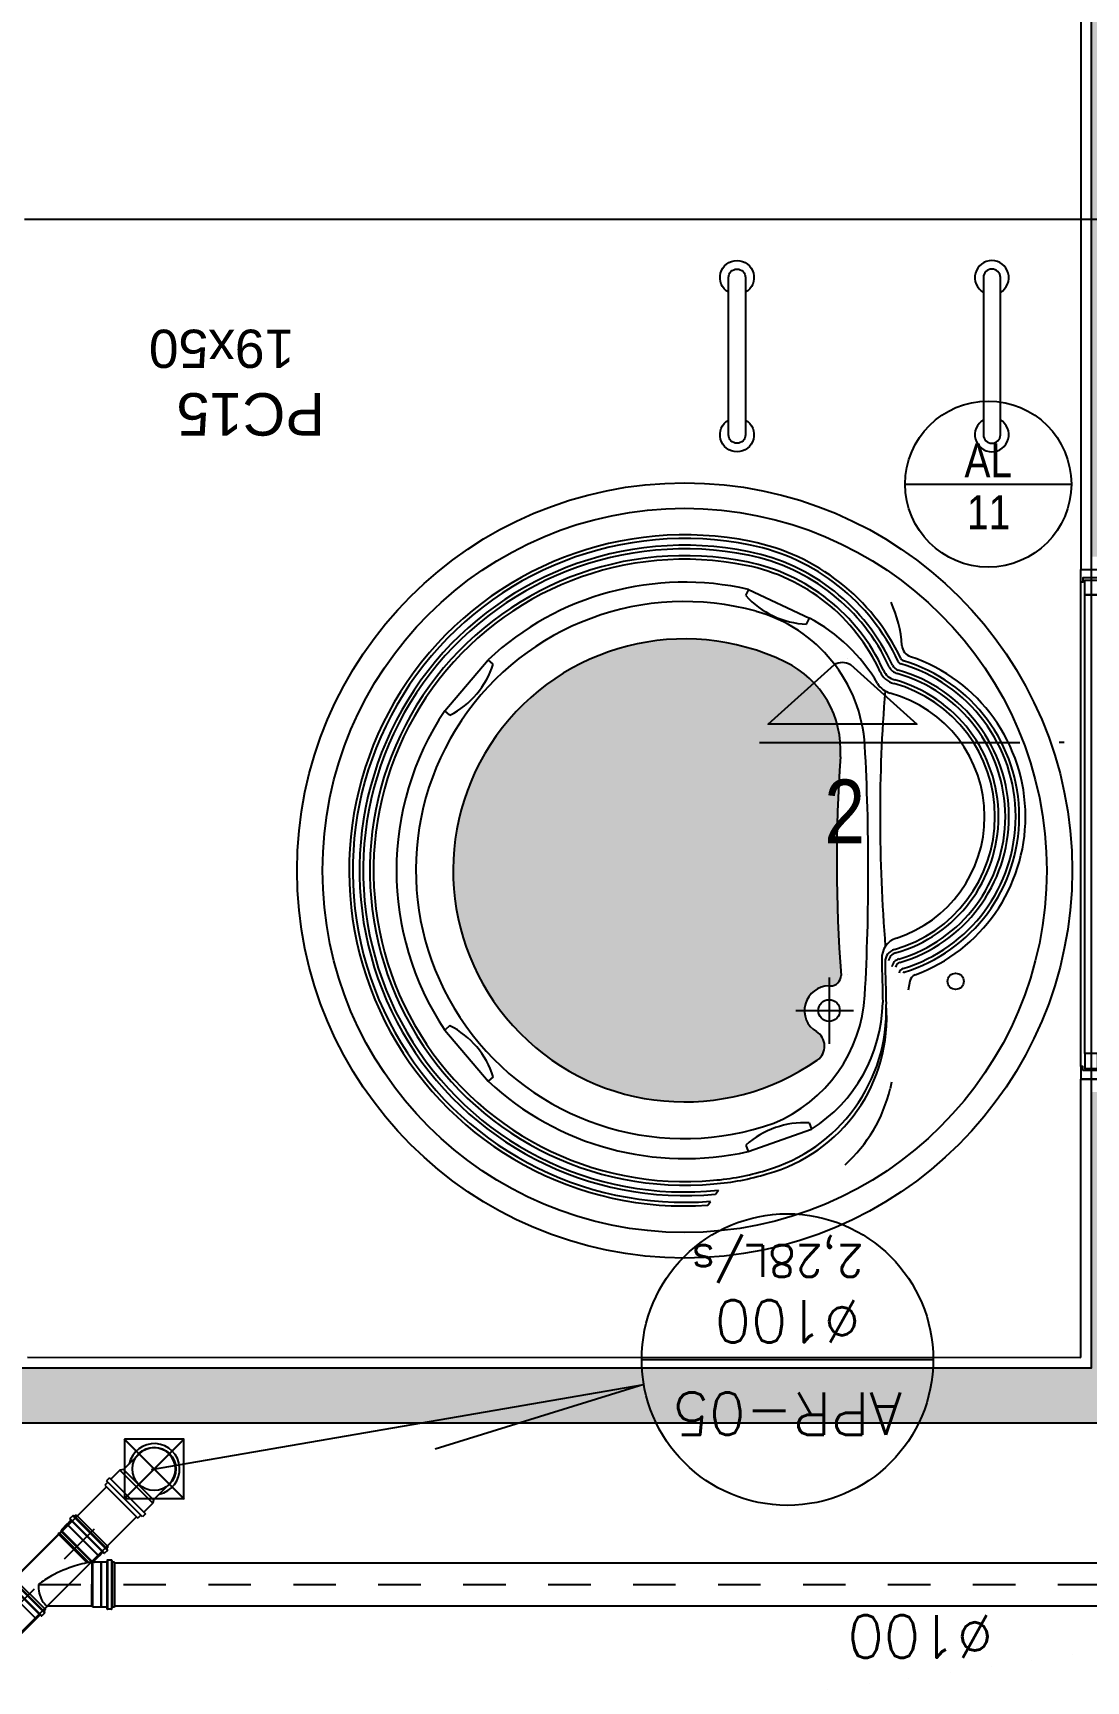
# Model space of a CAD drawing. Header units: metres. Extents: x -23 to 570, y -25 to 184.
# Drawn here: x 97.378 to 99.858, y 3.353 to 7.233 of the extents above; entities that cross this region are included whole.
import ezdxf
from ezdxf.enums import TextEntityAlignment as Align

# ---------------------------------------------------------------- set-up
doc = ezdxf.new("R2010")
doc.units = ezdxf.units.M
doc.header["$LTSCALE"] = 0.1
doc.linetypes.add('DUPLEX SUPERIOR$0$11-DUO-ATC TORRE A$0$DASHDOT', pattern=[1, 0.5, -0.25, 0, -0.25])
doc.linetypes.add('DUPLEX SUPERIOR$0$DASHEDX2', pattern=[1.5, 1, -0.5])
for name, color, linetype in [('ARQ-SIM', 1, 'Continuous'), ('DUPLEX SUPERIOR$0$1', 232, 'DUPLEX SUPERIOR$0$DASHEDX2'), ('DUPLEX SUPERIOR$0$11-DUO-ATC TORRE A$0$05_GGP291EXBSSA-TIPO BL1 e BL2$0$GG-SA0001', 1, 'Continuous'), ('DUPLEX SUPERIOR$0$11-DUO-ATC TORRE A$0$05_GGP291EXBSSA-TIPO BL1 e BL2$0$GG-SA0T02', 2, 'Continuous'), ('DUPLEX SUPERIOR$0$11-DUO-ATC TORRE A$0$10', 10, 'Continuous'), ('DUPLEX SUPERIOR$0$11-DUO-ATC TORRE A$0$CONEXOES-HD', 3, 'Continuous'), ('DUPLEX SUPERIOR$0$11-DUO-ATC TORRE A$0$GG-EX0210', 10, 'DUPLEX SUPERIOR$0$11-DUO-ATC TORRE A$0$DASHDOT'), ('DUPLEX SUPERIOR$0$11-DUO-ATC TORRE A$0$GG-SA0001', 1, 'Continuous'), ('DUPLEX SUPERIOR$0$11-DUO-ATC TORRE A$0$GG-SA0002', 2, 'Continuous'), ('DUPLEX SUPERIOR$0$11-DUO-ATC TORRE A$0$GG-SA0006', 6, 'Continuous'), ('DUPLEX SUPERIOR$0$11-DUO-ATC TORRE A$0$GG-SA0T02', 2, 'Continuous'), ('DUPLEX SUPERIOR$0$12', 232, 'Continuous'), ('DUPLEX SUPERIOR$0$3', 2, 'Continuous'), ('DUPLEX SUPERIOR$0$4', 2, 'Continuous'), ('DUPLEX SUPERIOR$0$9', 232, 'Continuous'), ('DUPLEX SUPERIOR$0$ARQ-ALV ACAB', 4, 'Continuous'), ('DUPLEX SUPERIOR$0$ARQ-ALV OSSO', 5, 'Continuous'), ('DUPLEX SUPERIOR$0$ARQ-CAX @ 1', 1, 'Continuous'), ('DUPLEX SUPERIOR$0$ARQ-MOB', 7, 'Continuous'), ('DUPLEX SUPERIOR$0$PA_MOB', 1, 'Continuous')]:
    doc.layers.add(name, color=color, linetype=linetype)
doc.styles.add('Adesa', font='ARIALN.TTF')
doc.styles.add('DUPLEX SUPERIOR$0$11-DUO-ATC TORRE A$0$05_GGP291EXBSSA-TIPO BL1 e BL2$0$EA-PROJETOS-COTAS', font='romans.shx')
doc.styles.add('DUPLEX SUPERIOR$0$11-DUO-ATC TORRE A$0$09_GGP274BSSAAPTELHT1$0$GG-STYLE', font='romans.shx')
doc.styles.add('DUPLEX SUPERIOR$0$Standard', font='arial.ttf')

# ---------------------------------------------------------------- blocks, each defined once
blk = doc.blocks.new('DUPLEX SUPERIOR$0$alça')
blk.add_lwpolyline([(-0.02, 0), (-0.02, -0.37, 1), (0.02, -0.37), (0.02, 0, 1)], format="xyb", close=True)
for centre, start, end in [((0, 0), 300, 240), ((0, -0.37), 120, 60)]:
    blk.add_arc(centre, 0.04, start, end)
blk = doc.blocks.new('DUPLEX SUPERIOR$0$MOB_Jacuzzi-SPA J180 Quality')
h = blk.add_hatch()
h.set_pattern_fill('DOTS', color=251, scale=30, style=0)
h.set_pattern_definition([(4e-14, (-2e-12, 0), (0.9375, 1.875), [0, -1.875])])
h.paths.add_polyline_path([(333.01, -53.49), (278.51, -53.49), (278.51, -107.99, 0.414214)])
h.paths.add_polyline_path([(278.51, -53.49), (242.69, -53.49, -0.018763), (241.84, -80.26, 0.306451), (254.78, -102.55, 0.113107), (278.51, -107.99)])
h.paths.add_polyline_path([(333.01, -53.49, 0.414214), (278.51, 1.01), (278.51, -53.49)])
h.paths.add_polyline_path([(278.51, 1.01, 0.153802), (247.27, -8.83, 0.542604), (247.49, -15.54, -0.759815), (244.51, -26.28), (244.19, -26.28, 0.435355), (241.7, -28.96, -0.017198), (242.69, -53.49), (278.51, -53.49)])
h.paths.add_polyline_path([(766.01, -48.3), (1414.82, -48.3), (1414.82, 326.7), (766.01, 326.7)], flags=9)
for p, q in [((273.07, 25.32), (272.43, 24.42)), ((271.21, 22.71), (270.56, 21.79)), ((263.55, 12.69), (248.67, 7.44)), ((264.07, 11.19), (263.55, 12.69)), ((249.19, 5.94), (248.67, 7.44)), ((229.83, -3.64), (230.11, -2.07)), ((323.57, -4.91), (324.78, -3.88)), ((334.99, -15.91), (324.78, -3.88)), ((244.51, -28.28), (244.51, -12.7)), ((333.78, -16.94), (334.99, -15.91)), ((252.29, -20.49), (238.72, -20.49)), ((225.51, -27.38), (225.89, -25.28)), ((334.99, -91.07), (324.78, -103.1)), ((333.78, -90.04), (334.99, -91.07)), ((323.57, -102.07), (324.78, -103.1)), ((249.82, -111.46), (249.15, -112.9)), ((263.48, -119.65), (249.15, -112.9)), ((264.1, -118.18), (263.42, -119.62))]:
    blk.add_line(p, q)
for centre, radius in [((278.51, -53.49), 91.25), ((278.51, -53.49), 85.25), ((244.51, -20.49), 2.55), ((214.7, -27.38), 1.91)]:
    blk.add_circle(centre, radius)
for centre, radius, start, end in [((278.51, -53.49), 79, 258.5742, 93.9435), ((278.51, -53.49), 78.14, 258.5742, 94.4592), ((275.27, -33.11), 53.53, 93.9161, 107.5397), ((275.28, -32.91), 52.48, 93.9161, 107.5397), ((278.51, -53.49), 76.55, 258.5742, 95.4659), ((278.51, -53.49), 75.7, 258.5742, 96.0281), ((278.51, -53.49), 74.11, 258.5742, 95.3376), ((278.51, -53.49), 73.25, 258.5742, 95.3376), ((264.57, -10.41), 35.45, 132.2589, 166.3935), ((269.01, -18.84), 38.07, 105.0321, 184.7015), ((270.19, -20.52), 39.15, 105.9077, 182.1021), ((278.51, -53.49), 67.85, 46.9915, 102.7381), ((250.35, 26.38), 20.47, 266.7496, 312.0813), ((278.57, -53.57), 63.21, 254.5204, 109.445), ((268.01, -23.12), 36.17, 122.3304, 178.7867), ((270.89, -26.2), 34.89, 112.5198, 176.5713), ((278.51, -53.49), 54.5, 244.1874, 124.9748), ((343.08, 1.3), 20.47, 197.6483, 242.9799), ((249.56, -12.11), 4, 124.9748, 238.9125), ((244.51, -20.49), 5.79, 270, 58.9125), ((278.51, -53.49), 67.85, 326.3633, 33.6367), ((-757.21, -51.89), 988.73, 1.1575, 1.73454), ((-756.43, -52.29), 988.73, 1.13611, 1.73454), ((771.94, -53.49), 536.68, 176.8618, 180), ((244.19, -28.78), 2.5, 90, 180), ((237.98, -66.17), 39.72, 110.2415, 180), ((237.98, -66.17), 38.27, 106.8904, 180), ((237.98, -66.17), 37.42, 107.0233, 180), ((223.54, -27.02), 2, 290.2415, 349.6896), ((226.74, -29.25), 0.319, 282.505, 354.1628), ((226.74, -29.13), 1.29, 282.505, 354.1628), ((227.56, -30.55), 1.29, 282.505, 354.1628), ((227.56, -30.55), 2.14, 282.9471, 354.1628), ((-114.25, -55.59), 356.95, 356.0366, 4.3075), ((237.98, -66.17), 35.83, 106.4407, 180), ((237.98, -66.17), 34.98, 106.5096, 180), ((237.98, -66.17), 33.38, 105.9034, 180.0006), ((237.98, -66.17), 32.53, 105.7729, 180), ((227.11, -32.78), 5, 288.0362, 1.1361), ((228.35, -31.98), 2.14, 282.9471, 354.1628), ((228.32, -31.97), 3, 285.7729, 1.1575), ((237.98, -66.17), 30.11, 108.0362, 180), ((-137.69, -65.99), 370.2, 0, 4.7134), ((771.94, -53.49), 536.68, 180, 183.1382), ((237.98, -66.17), 39.72, 180, 251.3905), ((237.98, -66.17), 38.27, 180, 253.2999), ((237.98, -66.17), 37.42, 180, 253.8645), ((237.98, -66.17), 35.83, 180, 254.17), ((237.98, -66.17), 34.98, 180, 254.17), ((237.98, -66.17), 33.38, 180, 254.483), ((237.98, -66.17), 32.53, 180, 254.483), ((237.98, -66.17), 30.11, 180, 254.8232), ((-137.69, -65.99), 370.2, 355.3904, 360), ((264.79, -81.85), 23, 176.0366, 244.1874), ((271, -80.74), 35, 183.4862, 254.5939), ((343.08, -108.28), 20.47, 117.0201, 162.3517), ((228.79, -100.06), 5, 30.3905, 74.8232), ((227.62, -102.71), 2.15, 24.7323, 74.17), ((227.62, -102.71), 3, 24.7323, 74.17), ((227.94, -102.33), 4.15, 24.4935, 74.483), ((227.94, -102.33), 5, 24.4935, 74.483), ((272.76, -81.91), 45.11, 204.4935, 258.5742), ((272.76, -81.91), 44.26, 204.4935, 258.5742), ((268.19, -76.95), 40.68, 210.3905, 242.0884), ((224.34, -106.66), 3, 4.0181, 71.3905), ((226.69, -103.79), 1, 25.3998, 73.2999), ((227.3, -103.08), 1, 24.9661, 73.8645), ((272.76, -81.91), 50, 205.3998, 258.5742), ((272.76, -81.91), 49.15, 204.9661, 258.5742), ((272.76, -81.91), 47.55, 204.7323, 258.5742), ((272.76, -81.91), 46.7, 204.7323, 258.5742), ((278.51, -53.49), 67.85, 257.208, 313.0085), ((257.19, -104.35), 29.93, 184.0181, 204.2483), ((248.91, -131.91), 20.47, 42.1029, 87.4345)]:
    blk.add_arc(centre, radius, start, end)
at = {"layer": 'DUPLEX SUPERIOR$0$PA_MOB'}
for p, q in [((244.51, -26.28), (244.19, -26.28)), ((240.26, -29.03), (240.26, -29.03)), ((240.26, -103.31), (240.26, -103.31)), ((221.68, -125.67), (221.68, -125.67)), ((221.68, -125.67), (221.68, -125.67))]:
    blk.add_line(p, q, dxfattribs=at)
blk.add_arc((209.51, -65.99), 23, 359.9999959699278, 4.04749781486915e-06, dxfattribs=at)
blk = doc.blocks.new('DUPLEX SUPERIOR$0$layout dup sup tipo 2')
at = {"layer": 'DUPLEX SUPERIOR$0$ARQ-MOB'}
blk.add_lwpolyline([(-18.0014, -6.7949), (-15.3614, -6.7949)], dxfattribs=at)
at = {"layer": 'DUPLEX SUPERIOR$0$ARQ-MOB', "color": 251, "xscale": -0.01, "yscale": 0.01, "zscale": 0.01}
blk.add_blockref('DUPLEX SUPERIOR$0$MOB_Jacuzzi-SPA J180 Quality', (-13.6624, -4.7265), dxfattribs=at)
at = {"layer": 'DUPLEX SUPERIOR$0$ARQ-MOB', "color": 251, "rotation": 180}
blk.add_blockref('DUPLEX SUPERIOR$0$alça', (-16.3242, -6.6571), dxfattribs=at)
at = {"layer": 'DUPLEX SUPERIOR$0$ARQ-MOB', "color": 251, "xscale": -1, "rotation": 180}
blk.add_blockref('DUPLEX SUPERIOR$0$alça', (-15.7242, -6.6571), dxfattribs=at)
blk = doc.blocks.new('*U1094')
at = {"color": 0, "linetype": 'ByBlock', "ltscale": 0.5}
for points in [[(0.02, -0.045), (0.02, -0.045), (0.02, -0.045), (0.02, -0.045), (0.02, -0.045), (0.02, -0.045), (0.02, -0.045), (0.02, -0.045), (0.02, -0.045), (0.03, -0.045), (0.03, -0.05), (0, -0.05), (0, 0), (0.03, 0), (0.03, -0.005), (0.02, -0.005), (0.02, -0.045)], [(1.18, -0.045), (1.18, -0.045), (1.18, -0.045), (1.18, -0.045), (1.18, -0.045), (1.18, -0.045), (1.18, -0.045), (1.18, -0.045), (1.18, -0.045), (1.17, -0.045), (1.17, -0.05), (1.2, -0.05), (1.2, 0), (1.17, 0), (1.17, -0.005), (1.18, -0.005), (1.18, -0.045)], [(0.025, -0.01), (0.06, -0.01), (0.06, -0.04), (0.025, -0.04)], [(1.175, -0.01), (1.14, -0.01), (1.14, -0.04), (1.175, -0.04)]]:
    blk.add_lwpolyline(points, close=True, dxfattribs=at)
at = {"color": 8, "linetype": 'ByBlock', "ltscale": 0.5}
for points in [[(1.17, 0), (0.03, 0)], [(1.17, -0.05), (0.03, -0.05)]]:
    blk.add_lwpolyline(points, dxfattribs=at)
at = {"color": 7, "linetype": 'ByBlock', "ltscale": 0.5}
blk.add_lwpolyline([(1.14, -0.01), (1.14, -0.04), (0.06, -0.04), (0.06, -0.01)], close=True, dxfattribs=at)
blk = doc.blocks.new('DUPLEX SUPERIOR$0$planta duplex superior tipo 4')
at = {"layer": 'DUPLEX SUPERIOR$0$ARQ-ALV ACAB'}
blk.add_line((-2.56, -5.2563), (-0.08, -5.2564, 0), dxfattribs=at)
at = {"layer": 'DUPLEX SUPERIOR$0$ARQ-ALV OSSO'}
blk.add_line((-2.585, -5.2813), (-0.055, -5.2814, 0), dxfattribs=at)
blk = doc.blocks.new('DUPLEX SUPERIOR$0$EST-LO-012-BAR-R00')
at = {"layer": 'DUPLEX SUPERIOR$0$3'}
h = blk.add_hatch(color=8, dxfattribs=at)
h.dxf.hatch_style = 1
h.paths.add_polyline_path([(12.990166, -733.007865), (-0.004452, -733.007865), (-0.004452, -859.007865), (12.990166, -859.007865)], flags=16)
h.paths.add_polyline_path([(12.990166, -474.009684), (-0.004452, -474.009684), (-0.004452, -600.009684), (12.990166, -600.009684)], flags=16)
h.paths.add_polyline_path([(12.990166, -41.006716), (0, -41.006716), (0, -167.006716), (12.990166, -167.006716)], flags=16)
h.paths.add_polyline_path([(-77.500305, 296.001179), (-239.500305, 296.001179), (-239.500305, 282.997389), (-77.500305, 282.997389)], flags=16)
h.paths.add_polyline_path([(1027.995156, -74.001904), (1014.985014, -74.001904), (1014.985014, -183.00198), (1012.995156, -183.00198), (1012.995156, -196.001904), (1027.995156, -196.001904)], flags=17)
h.paths.add_polyline_path([(-1534.999687, -396.002061), (-1547.999687, -396.002061), (-1547.999687, -566.99002), (-1534.999687, -566.99002), (-1534.999687, -458.002855), (-1532.999904, -458.002855), (-1532.999904, -445.003037), (-1534.999687, -445.003037)], flags=17)
h.paths.add_polyline_path([(-1547.999687, -245.000884), (-1547.999687, -74.000884), (-1534.999687, -74.000884), (-1534.999687, -183.000531), (-1532.999687, -183.000531), (-1532.999687, -196.000349), (-1534.999687, -196.000349), (-1534.999687, -245.000884)])
h.paths.add_polyline_path([(1027.995404, -566.99002), (1014.995404, -566.99002), (1014.995404, -458.001482), (1012.995404, -458.001482), (1012.995404, -444.99002), (1027.995404, -444.99002)])
h.paths.add_polyline_path([(-251.979379, -937.001358), (-251.979379, -924.001358), (-232.004486, -924.000659), (-232.004486, -855.000659), (-213.004486, -855.000659), (-213.004486, -924.000659), (-0.004452, -924.001358), (-0.004452, -415.003177), (-213.011238, -415.003177), (-213.011238, -482.000175), (-232.011238, -482.000175), (-232.011238, -396.003177), (280.995777, -396.003177), (280.995777, -409.003386), (12.995548, -409.003386), (12.995548, -937.001358)])
h.paths.add_polyline_path([(-517.003335, -245.000006), (-517.003335, 296.001179), (12.994618, 296.001179), (12.994618, -232.000209), (280.995777, -232.000209), (280.995777, -245), (0, -245), (0, 0), (-249.000312, 0), (-249.000312, 12.998784), (-0.000305, 12.998784), (-0.000305, 282.997389), (-504.003335, 282.997389), (-504.003335, -245.000006)])
h.paths.add_polyline_path([(-801.000061, -408.999165), (-520.003335, -408.999165), (-520.003335, -395.999165), (-801.000061, -395.999165)], flags=17)
h.paths.add_polyline_path([(719.496112, -409.003033), (719.496112, -396.003386), (459.996043, -396.003386), (459.996043, -541.004109), (472.996043, -541.004109), (472.996043, -409.003033)], flags=17)
h.paths.add_polyline_path([(719.496112, -232.000353), (472.996043, -232.000353), (472.996043, -99.999277), (459.996043, -99.999277), (459.996043, -245), (719.496112, -245)], flags=17)
h.paths.add_polyline_path([(-993.00031, -541.004109), (-980.00031, -541.004109), (-980.00031, -396.003386), (-1239.500379, -396.003386), (-1239.500379, -409.003386), (-993.00031, -409.003386)], flags=17)
h.paths.add_polyline_path([(-993.00031, -99.999277), (-993.00031, -232), (-1239.500379, -232), (-1239.500379, -245), (-980.00031, -245), (-980.00031, -99.999277)], flags=17)
h.paths.add_polyline_path([(-801.000061, -245), (-520.003335, -245), (-520.003335, -232), (-801.000061, -232)], flags=17)
h.paths.add_polyline_path([(-517.003335, -937.002217), (-352.982201, -937.002217), (-352.982201, -924.002217), (-504.003335, -924.002217), (-504.003335, -395.999165), (-517.003335, -395.999165)])
h.paths.add_polyline_path([(574.479516, -14.002855), (593.479516, -14.002855), (593.479516, 35.997145), (574.479516, 35.997145)])
h.paths.add_polyline_path([(574.479516, -677.000531), (593.479516, -677.000531), (593.479516, -627.000531), (574.479516, -627.000531)])
h.paths.add_polyline_path([(-1113.500883, -677.000531), (-1094.500883, -677.000531), (-1094.500883, -627.000531), (-1113.500883, -627.000531)])
h.paths.add_polyline_path([(-1113.500883, -14.002855), (-1094.500883, -14.002855), (-1094.500883, 35.997145), (-1113.500883, 35.997145)])
h.paths.add_polyline_path([(265.995777, -677.000531), (284.995777, -677.000531), (284.995777, -627.000531), (265.995777, -627.000531)])
h.paths.add_polyline_path([(265.995777, -14.002855), (284.995777, -14.002855), (284.995777, 35.997145), (265.995777, 35.997145)])
h.paths.add_polyline_path([(-805.000061, -677.000531), (-786.000061, -677.000531), (-786.000061, -627.000531), (-805.000061, -627.000531)])
h.paths.add_polyline_path([(-805.000061, -14.002855), (-786.000061, -14.002855), (-786.000061, 35.997145), (-805.000061, 35.997145)])
edge = h.paths.add_edge_path()
edge.add_line((-1547.999687, -566.99002), (-1547.999687, -396.002061))
edge.add_line((-1547.999687, -396.002061), (-1534.999687, -396.002061))
edge.add_line((-1534.999687, -396.002061), (-1534.999687, -445.003037))
edge.add_line((-1534.999687, -445.003037), (-1532.999904, -445.003037))
edge.add_line((-1532.999904, -445.003037), (-1532.999904, -458.002855))
edge.add_line((-1532.999904, -458.002855), (-1534.999687, -458.002855))
edge.add_line((-1534.999687, -458.002855), (-1534.999687, -566.99002))
edge.add_line((-1534.999687, -566.99002), (-1547.999904, -566.99002))
edge.add_line((1027.989198, -196.001904), (1012.995156, -196.001904))
edge.add_line((1012.995156, -196.001904), (1012.995156, -183.00198))
edge.add_line((1012.995156, -183.00198), (1014.985014, -183.00198))
edge.add_line((1014.985014, -183.00198), (1014.985014, -74.001904))
edge.add_line((1014.985014, -74.001904), (1027.995156, -74.001904))
edge.add_line((1027.995156, -74.001904), (1027.995156, -196.001904))
h.paths.add_polyline_path([(-1.560017, -178.478832), (-1.560017, -104.425285), (-24.535801, -104.425285), (-24.535801, -178.478832)], flags=25)
at = {"layer": 'DUPLEX SUPERIOR$0$4'}
h = blk.add_hatch(color=8, dxfattribs=at)
h.dxf.hatch_style = 1
h.paths.add_polyline_path([(-1094.500883, 35.997145), (-1113.500883, 35.997145), (-1113.500883, -14.002855), (-1094.500883, -14.002855)])
h.paths.add_polyline_path([(-786.000061, 35.997145), (-805.000061, 35.997145), (-805.000061, -14.002855), (-786.000061, -14.002855)])
h.paths.add_polyline_path([(-980.00031, -99.999277), (-993.00031, -99.999277), (-993.00031, -232), (-1239.500379, -232), (-1239.500379, -245), (-980.00031, -245)])
h.paths.add_polyline_path([(-980.00031, -396.003386), (-1239.500379, -396.003386), (-1239.500379, -409.003386), (-993.00031, -409.003386), (-993.00031, -541.004109), (-980.00031, -541.004109)])
h.paths.add_polyline_path([(-1534.999687, -396.002061), (-1547.999687, -396.002061), (-1547.999687, -566.99002), (-1534.999687, -566.99002), (-1534.999687, -458.002855), (-1532.999904, -458.002855), (-1532.999904, -445.003037), (-1534.999687, -445.003037)])
h.paths.add_polyline_path([(-2548.999343, 77.001566), (-2561.999343, 77.001566), (-2561.999343, -195.998214), (-2399.510997, -195.998214), (-2399.510997, -182.998214), (-2548.999343, -182.998214)], flags=17)
h.paths.add_polyline_path([(-2548.999822, -458.004942), (-2399.510997, -458.004942), (-2399.510997, -445.004942), (-2561.999822, -445.004942), (-2561.999822, -718.004952), (-2548.999822, -718.004952)], flags=17)
h.paths.add_polyline_path([(280.995777, -409.003386), (459.996043, -409.003386), (459.996043, -396.003386), (280.995777, -396.003386)])
h.paths.add_polyline_path([(1014.995404, -718.004952), (1027.995404, -718.004952), (1027.995404, -566.99002), (1014.995404, -566.99002)])
h.paths.add_polyline_path([(865.506331, -458.001482), (1012.995404, -458.001482), (1012.995404, -444.99002), (865.506331, -444.99002)])
h.paths.add_polyline_path([(865.506331, -196.001904), (1012.995156, -196.001904), (1012.995156, -183.00198), (865.506331, -183.00198)])
h.paths.add_polyline_path([(1014.995156, -74.001904), (1027.995156, -74.001904), (1027.995156, 77.000887), (1014.995156, 77.000887)])
h.paths.add_polyline_path([(280.995777, -245), (459.996043, -245), (459.996043, -232.000209), (280.995777, -232.000209)])
h.paths.add_polyline_path([(-57.501936, -245), (0, -245), (0, -225.996934), (-57.501936, -225.996934)])
h.paths.add_polyline_path([(-980.00031, -245), (-801.000061, -245), (-801.000061, -232), (-980.00031, -232)])
h.paths.add_polyline_path([(-980.00031, -409.003177), (-801.000061, -409.003177), (-801.000061, -395.999165), (-980.00031, -395.999165)])
h.paths.add_polyline_path([(-1547.999687, -74.000884), (-1534.999687, -74.000884), (-1534.999687, 77.000932), (-1547.999687, 77.000932)])
h.paths.add_polyline_path([(-1532.999687, -196.000349), (-1385.510847, -196.000349), (-1385.510847, -183.000531), (-1532.999687, -183.000531)])
h.paths.add_polyline_path([(-1547.999904, -718.004976), (-1534.999687, -718.004976), (-1534.999687, -566.99002), (-1547.999904, -566.99002)])
h.paths.add_polyline_path([(-1532.999904, -458.002855), (-1385.510832, -458.002855), (-1385.510832, -445.003037), (-1532.999904, -445.003037)])
h.paths.add_polyline_path([(-1548.000663, -396.002061), (-2253.500545, -396.002061), (-2253.500545, -409.001685), (-2008.001965, -409.001685), (-2008.001965, -540.996579), (-1995.001777, -540.996579), (-1995.001777, -409.00183), (-1548.000663, -409.00183)])
h.paths.add_polyline_path([(1245.999783, -327.001694), (1689.007686, -327.001694), (1689.007686, -314.001694), (1245.999783, -314.001694)])
h.paths.add_polyline_path([(-249.004459, -245.001553), (-236.004459, -245.001553), (-236.004459, -0.001553), (-249.004459, -0.001553)])
h.paths.add_polyline_path([(-1548.000446, -245.001325), (-1548.000446, -232.001024), (-1995.001965, -232.001024), (-1995.001965, -100.000624), (-2008.001965, -100.000624), (-2008.001965, -232.001325), (-2253.500545, -232.001325), (-2253.500545, -245.001325)])
h.paths.add_polyline_path([(-3223.007243, -327.001694), (-2779.99934, -327.001694), (-2779.99934, -314.001694), (-3223.007243, -314.001694)])
h.paths.add_polyline_path([(1015.01125, -327.001694), (1155.51125, -327.001694), (1155.51125, -314.001694), (1015.01125, -314.001694)])
h.paths.add_polyline_path([(-2689.510807, -327.001694), (-2549.010807, -327.001694), (-2549.010807, -314.001694), (-2689.510807, -314.001694)])
h.paths.add_polyline_path([(-3223.007243, -72.001699), (-3208.007243, -72.001699), (-3208.007243, -42.001699), (-3223.007243, -42.001699)])
h.paths.add_polyline_path([(-2962.007243, -72.001699), (-2947.007243, -72.001699), (-2947.007243, -42.001699), (-2962.007243, -42.001699)])
h.paths.add_polyline_path([(1413.007686, -72.001699), (1428.007686, -72.001699), (1428.007686, -42.001699), (1413.007686, -42.001699)])
h.paths.add_polyline_path([(1674.007686, -72.001699), (1689.007686, -72.001699), (1689.007686, -42.001699), (1674.007686, -42.001699)])
h.paths.add_polyline_path([(-3223.007243, -599.001687), (-3208.007243, -599.001687), (-3208.007243, -569.001687), (-3223.007243, -569.001687)])
h.paths.add_polyline_path([(-2962.007243, -599.001687), (-2947.007243, -599.001687), (-2947.007243, -569.001687), (-2962.007243, -569.001687)])
h.paths.add_polyline_path([(1413.007686, -599.001687), (1428.007686, -599.001687), (1428.007686, -569.001687), (1413.007686, -569.001687)])
h.paths.add_polyline_path([(1674.007686, -599.001687), (1689.007686, -599.001687), (1689.007686, -569.001687), (1674.007686, -569.001687)])
edge = h.paths.add_edge_path()
edge.add_line((-2399.510997, -445.004942), (-2561.999822, -445.004942))
edge.add_line((-2561.999822, -445.004942), (-2561.999822, -718.004952))
edge.add_line((-2561.999822, -718.004952), (-2548.999822, -718.004952))
edge.add_line((-2548.999822, -718.004952), (-2548.999822, -458.004942))
edge.add_line((-2548.999822, -458.004942), (-2399.510997, -458.004942))
edge.add_line((-2399.510997, -458.004942), (-2399.510997, -445.005172))
edge.add_line((-2561.999343, 77.001566), (-2561.999343, -195.998214))
edge.add_line((-2561.999343, -195.998214), (-2399.510997, -195.998214))
edge.add_line((-2399.510997, -195.998214), (-2399.510997, -182.998214))
edge.add_line((-2399.510997, -182.998214), (-2548.999343, -182.998214))
edge.add_line((-2548.999343, -182.998214), (-2548.999343, 77.001566))
edge.add_line((-2548.999343, 77.001566), (-2561.999822, 77.001566))
h.paths.add_polyline_path([(-1109.165788, -62.830897), (-1109.165788, -3.910365), (-1132.141572, -3.910365), (-1132.141572, -62.830897)], flags=9)
at = {"layer": 'DUPLEX SUPERIOR$0$3'}
blk.add_lwpolyline([(-251.979379, -937.001358), (-251.979379, -924.001358), (-232.004486, -924.000659), (-232.004486, -855.000659), (-213.004486, -855.000659), (-213.004486, -924.000659), (-0.004452, -924.001358), (-0.004452, -415.003177), (-213.011238, -415.003177), (-213.011238, -482.000175), (-232.011238, -482.000175), (-232.011238, -396.003177), (280.995777, -396.003177), (280.995777, -409.003386), (12.995548, -409.003386), (12.995548, -937.001358), (-251.979379, -937.001358)], dxfattribs=at)
at = {"layer": 'DUPLEX SUPERIOR$0$12', "linetype": 'Continuous', "style": 'DUPLEX SUPERIOR$0$Standard'}
blk.add_text('19x50', height=9, dxfattribs=at).set_placement((200.637805, -653.461633))
at = {"layer": 'DUPLEX SUPERIOR$0$9', "linetype": 'Continuous', "style": 'DUPLEX SUPERIOR$0$Standard'}
blk.add_text('PC15', height=10, dxfattribs=at).set_placement((193.423828, -638.518837))
blk = doc.blocks.new('*U1241')
at = {"layer": 'DUPLEX SUPERIOR$0$11-DUO-ATC TORRE A$0$05_GGP291EXBSSA-TIPO BL1 e BL2$0$GG-SA0001'}
for p, q in [((1.4976, 0.2588), (0.3382, 0.0584)), ((0.3382, 0.0584), (0.8297, 0.2106)), ((0.3432, 0), (-0.3432, 0))]:
    blk.add_line(p, q, dxfattribs=at)
blk.add_circle((0, 0), 0.3432, dxfattribs=at)
at = {"layer": 'DUPLEX SUPERIOR$0$11-DUO-ATC TORRE A$0$05_GGP291EXBSSA-TIPO BL1 e BL2$0$GG-SA0T02', "style": 'DUPLEX SUPERIOR$0$11-DUO-ATC TORRE A$0$05_GGP291EXBSSA-TIPO BL1 e BL2$0$EA-PROJETOS-COTAS'}
for tag, p in [('XX-XX', (0, 0.1275)), ('ØXXX', (0, -0.0902))]:
    blk.add_attdef(tag, text='', height=0.1, dxfattribs=at).set_placement(p, align=Align.MIDDLE_CENTER)
blk.add_attdef('X,XX', text='', height=0.075, dxfattribs=at).set_placement((0.0228, -0.2697), align=Align.CENTER)
blk = doc.blocks.new('DUPLEX SUPERIOR$0$11-DUO-ATC TORRE A$0$PASSANTE Ø100')
at = {"layer": 'DUPLEX SUPERIOR$0$11-DUO-ATC TORRE A$0$10', "linetype": 'Continuous'}
blk.add_circle((0, 0), 0.051, dxfattribs=at)
at = {"layer": 'DUPLEX SUPERIOR$0$11-DUO-ATC TORRE A$0$GG-SA0001'}
for p, q in [((0.07, 0.07), (-0.07, -0.07)), ((-0.07, 0.07), (0.07, -0.07))]:
    blk.add_line(p, q, dxfattribs=at)
blk.add_lwpolyline([(-0.07, -0.07), (0.07, -0.07), (0.07, 0.07), (-0.07, 0.07)], close=True, dxfattribs=at)
blk = doc.blocks.new('DUPLEX SUPERIOR$0$11-DUO-ATC TORRE A$0$Anel-Intumescente-100')
at = {"layer": 'DUPLEX SUPERIOR$0$11-DUO-ATC TORRE A$0$GG-SA0006', "rotation": 90}
blk.add_blockref('DUPLEX SUPERIOR$0$11-DUO-ATC TORRE A$0$PASSANTE Ø100', (0, 0), dxfattribs=at)
blk = doc.blocks.new('DUPLEX SUPERIOR$0$11-DUO-ATC TORRE A$0$Joelho-J90-100p')
at = {"layer": 'DUPLEX SUPERIOR$0$11-DUO-ATC TORRE A$0$CONEXOES-HD', "color": 1, "linetype": 'DUPLEX SUPERIOR$0$11-DUO-ATC TORRE A$0$DASHDOT'}
for p, q in [((0, 0), (0, 0.0917)), ((0.0002, 0), (-0.112, 0)), ((0, 0), (0.1206, 0)), ((0, 0), (0, -0.1535))]:
    blk.add_line(p, q, dxfattribs=at)
at = {"layer": 'DUPLEX SUPERIOR$0$11-DUO-ATC TORRE A$0$CONEXOES-HD', "color": 2}
for p, q in [((-0.05, -0.0332), (-0.05, 0)), ((0.05, -0.0332), (0.05, 0)), ((0.055, -0.059), (-0.055, -0.059)), ((-0.05, -0.052), (0.05, -0.052)), ((-0.055, -0.089), (0.055, -0.089)), ((-0.055, -0.099), (0.055, -0.099))]:
    blk.add_line(p, q, dxfattribs=at)
at = {"layer": 'DUPLEX SUPERIOR$0$11-DUO-ATC TORRE A$0$CONEXOES-HD'}
for p, q in [((-0.05, -0.0332), (-0.05, -0.052)), ((0.05, -0.0332), (0.05, -0.052)), ((-0.05, -0.052), (-0.055, -0.059)), ((-0.055, -0.059), (-0.055, -0.089)), ((0.05, -0.052), (0.055, -0.059)), ((0.055, -0.059), (0.055, -0.089)), ((-0.06, -0.089), (-0.06, -0.099)), ((-0.06, -0.089), (-0.055, -0.089)), ((-0.055, -0.099), (-0.06, -0.099)), ((-0.055, -0.099), (-0.055, -0.109)), ((-0.055, -0.109), (0.055, -0.109)), ((0.055, -0.089), (0.06, -0.089)), ((0.055, -0.099), (0.055, -0.109)), ((0.06, -0.099), (0.055, -0.099)), ((0.06, -0.089), (0.06, -0.099))]:
    blk.add_line(p, q, dxfattribs=at)
blk.add_arc((0, 0), 0.06, 326.4427, 213.5573, dxfattribs=at)
at = {"layer": 'DUPLEX SUPERIOR$0$11-DUO-ATC TORRE A$0$CONEXOES-HD', "color": 2}
blk.add_arc((0, 0), 0.05, 0, 180, dxfattribs=at)
blk = doc.blocks.new('DUPLEX SUPERIOR$0$11-DUO-ATC TORRE A$0$JU100LU')
for p, q in [((-0.0612, 0.053), (-0.1135, 0.053)), ((-0.1135, 0.053), (-0.1135, -0.053)), ((-0.0609, 0.0532), (-0.0612, 0.053)), ((-0.0612, 0.053), (-0.0612, -0.053)), ((-0.0609, 0.0532), (-0.0609, -0.0533)), ((-0.0488, 0.0532), (-0.0609, 0.0532)), ((-0.0479, 0.0532), (-0.0479, -0.0533)), ((-0.0476, 0.0567), (-0.0478, 0.0542)), ((-0.0372, 0.0576), (-0.0466, 0.0576)), ((-0.0466, 0.0566), (-0.0466, -0.0566)), ((-0.0372, 0.0566), (-0.0372, -0.0566)), ((-0.0362, 0.0569), (-0.0354, 0.054)), ((-0.0352, 0.0532), (-0.0352, -0.0533)), ((-0.03, 0.0532), (-0.0344, 0.0532)), ((-0.03, 0.0532), (-0.03, -0.0533)), ((0.1174, 0.0508), (-0.03, 0.0508)), ((-0.03, -0.0508), (-0.03, 0.0508)), ((0.1174, 0.0508), (0.1175, 0.0523)), ((0.1174, -0.0446), (0.1174, 0.0508)), ((0.1175, -0.0447), (0.1175, 0.0523)), ((0.1205, 0.0523), (0.1175, 0.0523)), ((0.1205, -0.0466), (0.1205, 0.0523)), ((0.1206, 0.0508), (0.1205, 0.0523)), ((0.1206, -0.0467), (0.1206, 0.0508)), ((0.1259, 0.0508), (0.1206, 0.0508)), ((0.1281, 0.053), (0.1259, 0.0508)), ((0.1259, -0.0503), (0.1259, 0.0508)), ((0.1281, -0.0519), (0.1281, 0.053)), ((0.1478, 0.053), (0.1281, 0.053)), ((0.1481, 0.0532), (0.1478, 0.053)), ((0.1478, -0.053), (0.1478, 0.053)), ((0.1481, -0.0533), (0.1481, 0.0532)), ((0.1602, 0.0532), (0.1481, 0.0532)), ((0.1611, 0.0532), (0.1611, -0.0533)), ((0.1614, 0.0567), (0.1612, 0.0542)), ((0.1718, 0.0576), (0.1624, 0.0576)), ((0.1624, 0.0566), (0.1624, -0.0566)), ((0.1718, 0.0566), (0.1718, -0.0566)), ((0.1728, 0.0569), (0.1736, 0.054)), ((0.1738, 0.0532), (0.1738, -0.0533)), ((0.179, 0.0532), (0.1746, 0.0532)), ((0.179, 0.0532), (0.179, -0.0533)), ((-0.0612, -0.053), (-0.1135, -0.053)), ((-0.0609, -0.0533), (-0.0612, -0.053)), ((-0.0488, -0.0533), (-0.0609, -0.0533)), ((-0.0476, -0.0567), (-0.0478, -0.0542)), ((-0.0372, -0.0576), (-0.0466, -0.0576)), ((-0.0362, -0.0569), (-0.0354, -0.054)), ((-0.03, -0.0533), (-0.0344, -0.0533)), ((-0.0217, -0.0508), (-0.03, -0.0508)), ((0.0531, -0.1249), (-0.0206, -0.0512)), ((0.0531, -0.1249), (0.127, -0.0511)), ((0.0531, -0.128), (0.1288, -0.0524)), ((0.0671, -0.142), (0.142, -0.0671)), ((0.0671, -0.1424), (0.1424, -0.0671)), ((0.1549, -0.0748), (0.0748, -0.1549)), ((0.1516, -0.0763), (0.0763, -0.1516)), ((0.142, -0.0671), (0.1305, -0.0556)), ((0.1478, -0.053), (0.1316, -0.053)), ((0.1424, -0.0671), (0.142, -0.0671)), ((0.1509, -0.0756), (0.1424, -0.0671)), ((0.1481, -0.0533), (0.1478, -0.053)), ((0.1602, -0.0533), (0.1481, -0.0533)), ((0.1542, -0.074), (0.1523, -0.0757)), ((0.1623, -0.0807), (0.1556, -0.0741)), ((0.1614, -0.0567), (0.1612, -0.0542)), ((0.1718, -0.0576), (0.1624, -0.0576)), ((0.1728, -0.0569), (0.1736, -0.054)), ((0.179, -0.0533), (0.1746, -0.0533)), ((0.1616, -0.0815), (0.0815, -0.1616)), ((0.1605, -0.0852), (0.0852, -0.1605)), ((0.1642, -0.0889), (0.0889, -0.1642)), ((0.1624, -0.082), (0.1609, -0.0846)), ((0.1642, -0.0889), (0.1611, -0.0858)), ((0.0531, -0.128), (0.0531, -0.1249)), ((0.0671, -0.142), (0.0531, -0.128)), ((0.0671, -0.1424), (0.0671, -0.142)), ((0.0756, -0.1509), (0.0671, -0.1424)), ((0.074, -0.1542), (0.0757, -0.1523)), ((0.0807, -0.1623), (0.0741, -0.1556)), ((0.082, -0.1624), (0.0846, -0.1609)), ((0.0889, -0.1642), (0.0858, -0.1611))]:
    blk.add_line(p, q)
for points in [[(0, 0, 0.068692), (-0.013, -0.0149, 0.07269), (-0.0205, -0.033, 0.083818), (-0.0218, -0.0499, 0.003088), (-0.0217, -0.0508, 0.129663)], [(0.0923, -0.0298, 0.049375), (0.0359, -0.0069, 0.048245), (0, 0, 0.103304)], [(0.1304, -0.0535, 0.036301), (0.0923, -0.0298, 0.049375)]]:
    blk.add_lwpolyline(points, format="xyb")
for centre, radius, start, end in [((-0.0488, 0.0542), 0.001, 270, 355), ((-0.0466, 0.0566), 0.001, 90, 175), ((-0.0372, 0.0566), 0.001, 15, 90), ((-0.0344, 0.0542), 0.001, 195, 270), ((0.1602, 0.0542), 0.001, 270, 355), ((0.1624, 0.0566), 0.001, 90, 175), ((0.1718, 0.0566), 0.001, 15, 90), ((0.1746, 0.0542), 0.001, 195, 270), ((-0.0488, -0.0542), 0.001, 5, 90), ((-0.0466, -0.0566), 0.001, 185, 270), ((-0.0372, -0.0566), 0.001, 270, 345), ((-0.0344, -0.0542), 0.001, 90, 165), ((-0.0217, -0.0523), 0.0015, 45, 90), ((0.1316, -0.0545), 0.0015, 90, 225), ((0.1516, -0.0749), 0.001, 225, 310), ((0.1549, -0.0748), 0.001, 45, 130), ((0.1602, -0.0542), 0.001, 5, 90), ((0.1624, -0.0566), 0.001, 185, 270), ((0.1718, -0.0566), 0.001, 270, 345), ((0.1746, -0.0542), 0.001, 90, 165), ((0.1618, -0.0851), 0.001, 150, 225), ((0.1616, -0.0815), 0.001, 330, 45), ((0.0748, -0.1549), 0.001, 140, 225), ((0.0749, -0.1516), 0.001, 320, 45), ((0.0815, -0.1616), 0.001, 225, 300), ((0.0851, -0.1618), 0.001, 45, 120)]:
    blk.add_arc(centre, radius, start, end)
blk = doc.blocks.new('DUPLEX SUPERIOR$0$A$Cf85fc74a')
at = {"layer": 'DUPLEX SUPERIOR$0$11-DUO-ATC TORRE A$0$GG-EX0210'}
for p, q in [((2.2065, -6.8121, 0), (2.7511, -6.2675, 0)), ((2.4788, -6.5398, 0), (-1.3186, -6.5398, 0))]:
    blk.add_line(p, q, dxfattribs=at)
at = {"layer": 'DUPLEX SUPERIOR$0$11-DUO-ATC TORRE A$0$GG-SA0002'}
for p, q in [((2.2482, -6.6996, 0), (2.6628, -6.2851, 0)), ((2.3189, -6.7703, 0), (2.7335, -6.3558, 0)), ((-1.1751, -6.489, 0), (2.2998, -6.489, 0)), ((-1.1751, -6.5906, 0), (2.2998, -6.5906, 0))]:
    blk.add_line(p, q, dxfattribs=at)
at = {"layer": 'DUPLEX SUPERIOR$0$11-DUO-ATC TORRE A$0$05_GGP291EXBSSA-TIPO BL1 e BL2$0$GG-SA0001'}
blk.add_blockref('*U1241', (0.7155, -7.0697, 0), dxfattribs=at).add_auto_attribs({'ØXXX': 'Ø100', 'XX-XX': 'APR-05', 'X,XX': '2,28L/s'})
at = {"layer": 'DUPLEX SUPERIOR$0$11-DUO-ATC TORRE A$0$GG-SA0002'}
for name, p, rotation in [('DUPLEX SUPERIOR$0$11-DUO-ATC TORRE A$0$JU100LU', (2.4788, -6.5398, 0), 224.9999999999999), ('DUPLEX SUPERIOR$0$11-DUO-ATC TORRE A$0$Joelho-J90-100p', (2.2064, -6.8119, 0), 134.9499813734508)]:
    blk.add_blockref(name, p, dxfattribs=dict(at, rotation=rotation))
blk.add_blockref('DUPLEX SUPERIOR$0$11-DUO-ATC TORRE A$0$Anel-Intumescente-100', (2.2065, -6.8122, 0), dxfattribs=at)
at = {"layer": 'DUPLEX SUPERIOR$0$11-DUO-ATC TORRE A$0$GG-SA0T02', "style": 'DUPLEX SUPERIOR$0$11-DUO-ATC TORRE A$0$09_GGP274BSSAAPTELHT1$0$GG-STYLE'}
blk.add_text('Ø100', height=0.1, dxfattribs=at).set_placement((0.2315, -6.4678, 0))
blk = doc.blocks.new('DUPLEX SUPERIOR')
at = {"layer": 'DUPLEX SUPERIOR$0$ARQ-ALV ACAB'}
blk.add_line((0, -4.7701, 0), (0.1549, -4.7701, 0), dxfattribs=at)
at = {"layer": 'DUPLEX SUPERIOR$0$ARQ-ALV ACAB', "elevation": 0}
for points in [[(0.1549, -4.1151), (0.1549, -4.7701)], [(0, -7.3301), (0, -7.3601), (0.1549, -7.3601), (0.1549, -5.9701), (0, -5.9701), (0, -6.0001)]]:
    blk.add_lwpolyline(points, dxfattribs=at)
at = {"linetype": 'Continuous', "xscale": 0.01, "yscale": 0.01, "zscale": 0.01}
blk.add_blockref('DUPLEX SUPERIOR$0$EST-LO-012-BAR-R00', (0, 0), dxfattribs=at)
at = {"layer": 'DUPLEX SUPERIOR$0$ARQ-ALV OSSO', "rotation": 180}
blk.add_blockref('DUPLEX SUPERIOR$0$planta duplex superior tipo 4', (0.0749, -9.3715, 0), dxfattribs=at)
at = {"layer": 'DUPLEX SUPERIOR$0$ARQ-CAX @ 1', "rotation": 90.00000000000001}
blk.add_blockref('*U1094', (0.1049, -5.9701, 0), dxfattribs=at)
at = {"layer": 'DUPLEX SUPERIOR$0$ARQ-MOB', "xscale": -1}
blk.add_blockref('DUPLEX SUPERIOR$0$layout dup sup tipo 2', (-15.36, -0.0001, 0), dxfattribs=at)
at = {"layer": 'DUPLEX SUPERIOR$0$1'}
blk.add_blockref('DUPLEX SUPERIOR$0$A$Cf85fc74a', (0.1299, 2.9598, 0), dxfattribs=at)
blk = doc.blocks.new('ADESA-SIM CORT')
at = {"color": 3}
blk.add_lwpolyline([(1.7121, 0.3673), (1.4, 0.0861), (2.1, 0.0861), (1.7879, 0.3673)], dxfattribs=at)
blk.add_lwpolyline([(1.7879, 0.3673, 0.267949), (1.7121, 0.3673)], format="xyb", dxfattribs=at)
at = {"color": 2}
for points in [[(0.5212, 0), (0, 0)], [(0.7058, 0), (0.7293, 0)], [(2.1397, 0), (0.9139, 0)]]:
    blk.add_lwpolyline(points, dxfattribs=at)
at = {"color": 3, "style": 'Adesa'}
blk.add_attdef('A', text='', height=0.35, dxfattribs=at).set_placement((1.7393, -0.3247), align=Align.MIDDLE_CENTER)
blk = doc.blocks.new('TIPO COTA$0$Chamada_planta')
at = {"layer": 'ARQ-SIM'}
blk.add_line((-1.304, 0), (1.304, 0), dxfattribs=at)
blk.add_circle((0, 0), 1.304, dxfattribs=at)
at = {"layer": 'ARQ-SIM', "color": 2, "style": 'Adesa'}
for tag, p in [('NUMERO', (0, 0.234)), ('C.D.', (0, -0.272))]:
    blk.add_attdef(tag, text='', height=0.5, dxfattribs=at).set_placement(p, align=Align.MIDDLE_CENTER)

msp = doc.modelspace()

# ---------------------------------------------------------------- block references
at = {"rotation": 180}
msp.add_blockref('DUPLEX SUPERIOR', (100, 0), dxfattribs=at)

# ---------------------------------------------------------------- next in the draw order: block references
at = {"layer": 'ARQ-SIM'}
ref = msp.add_blockref('TIPO COTA$0$Chamada_planta', (99.6274, 6.171), dxfattribs=dict(at, xscale=0.15, yscale=0.15, zscale=0.15))
ref.add_attrib('NUMERO', 'AL', dxfattribs={"color": 2, "height": 0.08, "style": 'Adesa'}).set_placement((99.6274, 6.2273), align=Align.MIDDLE_CENTER)
ref.add_attrib('C.D.', '11', dxfattribs={"color": 2, "height": 0.08, "style": 'Adesa'}).set_placement((99.6282, 6.1049), align=Align.MIDDLE_CENTER)
ref = msp.add_blockref('ADESA-SIM CORT', (100.159, 5.5627), dxfattribs=dict(at, xscale=-0.5, yscale=0.5, zscale=0.5))
ref.add_attrib('A', '2', dxfattribs={"layer": '0', "color": 4, "height": 0.15, "style": 'Adesa'}).set_placement((99.2893, 5.4003), align=Align.MIDDLE_CENTER)

doc.saveas('drawing.dxf')
